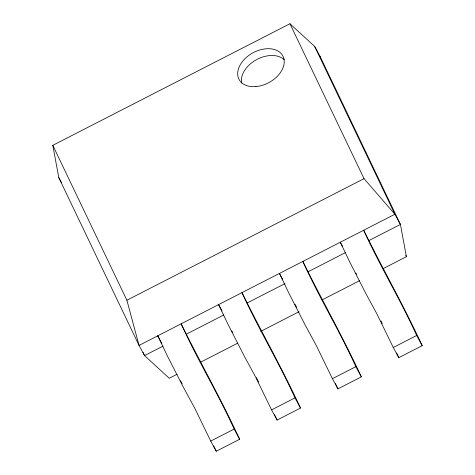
<?xml version="1.0" encoding="UTF-8"?>
<svg xmlns="http://www.w3.org/2000/svg" width="475" height="475" viewBox="0 0 475 475"><rect width="100%" height="100%" fill="white"/><g stroke="black" fill="none" stroke-linecap="round" stroke-linejoin="round"><path stroke-width="0.71" d="M177.157 374.211L169.254 378.26L144.554 355.591L139.032 345.408L58.775 177.591L52.802 145.32L289.952 23.75L314.646 46.425L320.174 56.602L400.431 224.426L406.398 256.696L383.343 268.512M314.646 46.425L394.903 214.243L139.032 345.408L126.884 300.23L364.034 178.659L394.903 214.243L400.431 224.426L368.772 240.647M163.02 346.121L144.554 355.591L142.957 352.248M186.764 333.955L223.695 315.02M247.433 302.854L285.024 283.581M308.103 271.753L345.693 252.48M200.213 362.389L237.761 343.14M260.817 331.324L299.024 311.737M322.08 299.915L359.628 280.672M210.728 441.073L234.127 429.073C217.954 393.241 197.321 359.658 181.159 323.819C200.236 362.502 221.588 400.051 239.655 439.25L216.25 451.25L210.728 441.073L194.548 407.811L183.493 387.452L167.39 355.959L157.753 335.813L161.898 343.449M271.575 409.878L294.975 397.884C278.801 362.051 258.168 328.468 242.001 292.624C261.084 331.312 282.435 368.861 300.503 408.061L277.097 420.06L271.575 409.878L255.396 376.616L244.34 356.262L228.237 324.769L218.601 304.623L222.057 310.983M332.423 378.688L355.822 366.694C339.649 330.861 319.016 297.273 302.848 261.434C321.931 300.117 343.282 337.666 361.35 376.871L337.945 388.865L332.423 378.688L316.243 345.426L305.188 325.072L289.085 293.574L279.448 273.428L282.554 279.158M393.27 347.498L416.67 335.498C400.496 299.666 379.863 266.083 363.696 230.238C382.779 268.927 404.13 306.476 422.198 345.675L398.792 357.675L393.27 347.498L377.091 314.236L366.035 293.877L349.933 262.384L340.296 242.238L342.713 246.691M416.67 335.498L422.198 345.675M355.822 366.694L361.35 376.871M294.975 397.884L300.503 408.061M234.127 429.073L239.655 439.25M181.498 382.624L182.186 383.895M58.775 177.591L61.542 182.679M380.974 320.94L382.28 323.505M355.834 273.036L356.488 274.318M294.987 304.232L296.62 307.432M256.328 377.56L258.62 382.043M231.842 330.938L232.501 332.215M180.5 380.707L181.153 381.989M405.763 255.36L406.398 256.696M289.952 23.75L364.034 178.659M396.583 353.056L398.792 357.675M335.421 383.586L337.945 388.865M274.574 414.776L277.097 420.06M213.726 445.972L216.25 451.25M52.802 145.32L126.884 300.23M320.174 56.602L320.554 58.015M241.644 83.202A24.854 16.886 -28.5 0 1 256.387 59.737A24.854 16.886 -28.5 0 1 284.264 59.725M255.936 86.587A24.854 16.886 -28.5 0 0 283.153 56.537A24.854 16.886 -28.5 0 0 243.776 59.939A24.854 16.886 -28.5 0 0 255.936 86.587"/></g></svg>
